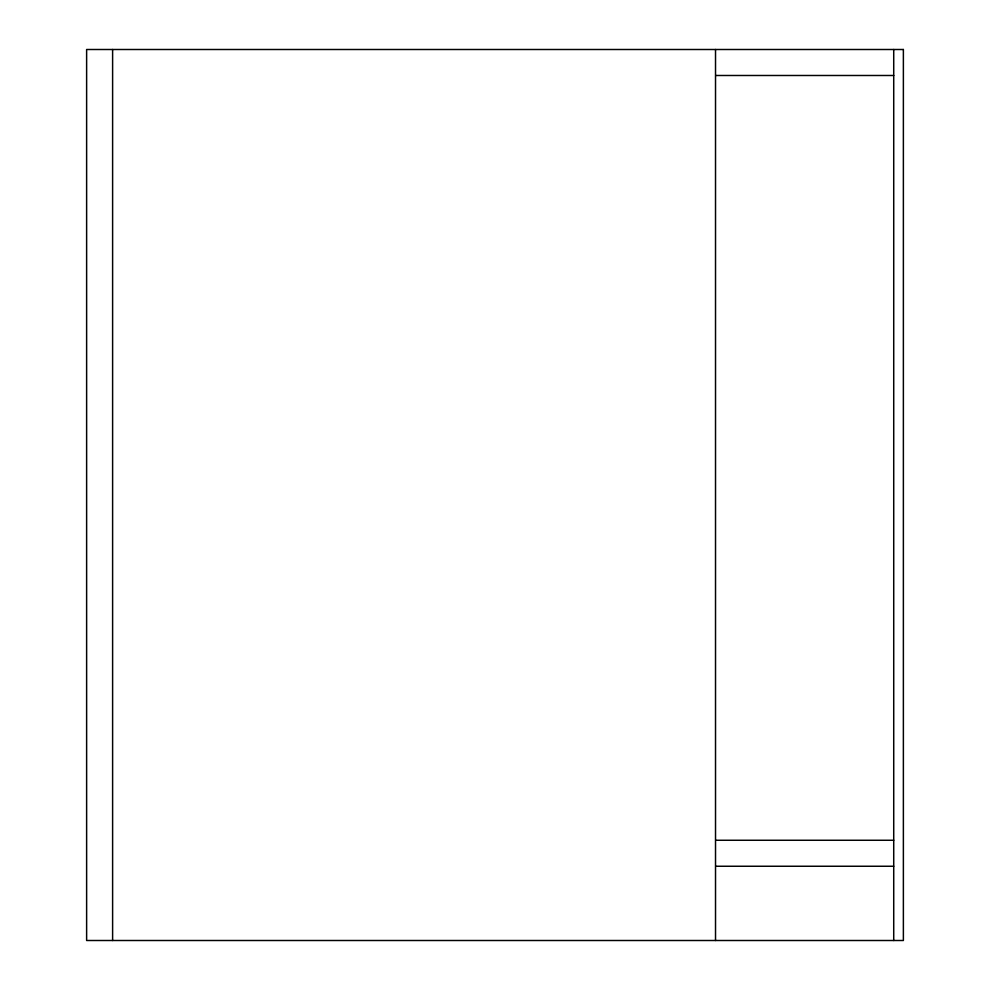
<?xml version="1.0" encoding="UTF-8"?>
<svg xmlns="http://www.w3.org/2000/svg" width="990" height="990" viewBox="0 0 990 990"><rect width="100%" height="100%" fill="white"/><g stroke="black" fill="none" stroke-linecap="round" stroke-linejoin="round"><path stroke-width="1.49" d="M715.993 75.487L893.723 75.487M715.993 840.263L893.723 840.263M715.993 866.25L893.723 866.25M893.723 49.5L893.723 940.5M715.523 49.5L715.523 940.5M112.612 49.5L112.612 940.5M903.375 49.5L86.625 49.5L86.625 940.5L903.375 940.5L903.375 49.5"/></g></svg>
